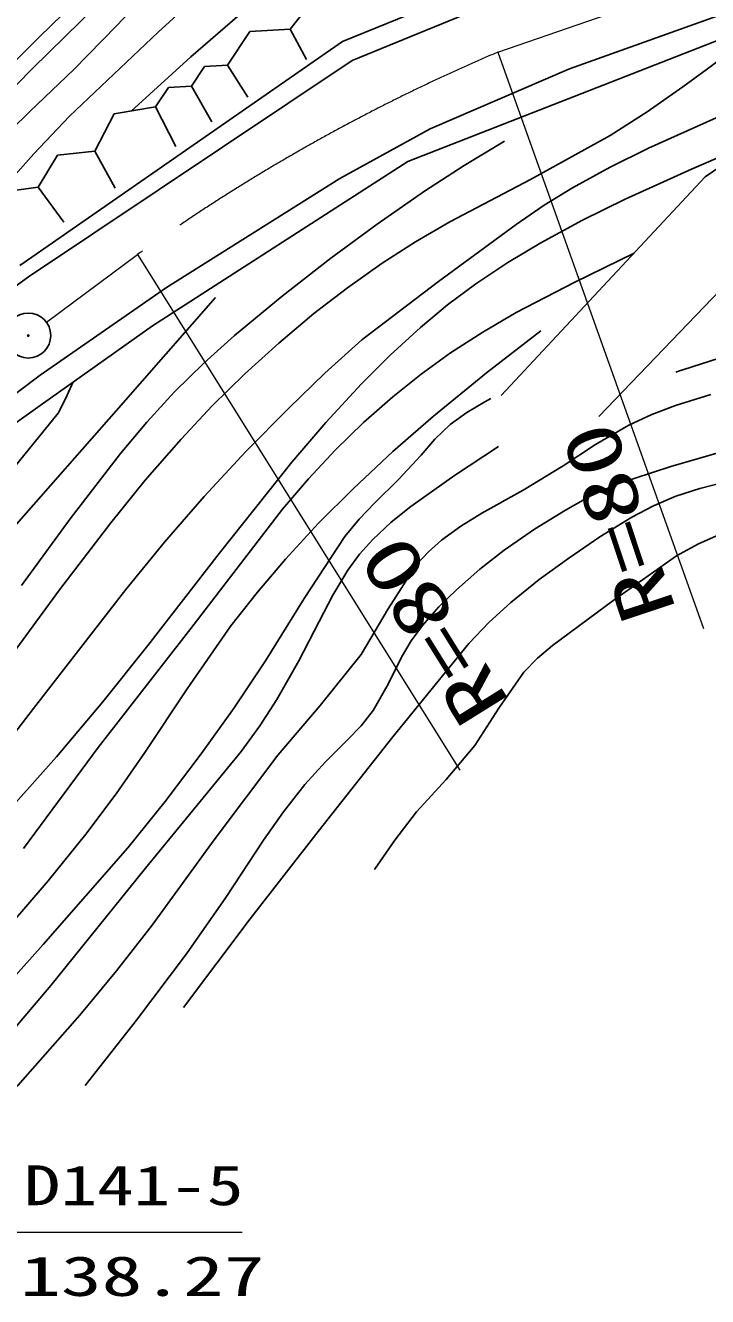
# Model space of a CAD drawing. Units: millimetres, scale not verified. Extents: x 40000 to 680000, y 20000 to 380000.
# Drawn here: x 250512 to 273080, y 267039 to 309115 of the extents above; entities that cross this region are included whole.
import ezdxf
from ezdxf.enums import TextEntityAlignment as Align

# ---------------------------------------------------------------- set-up
doc = ezdxf.new("R2010")
doc.units = ezdxf.units.MM
doc.header["$LTSCALE"] = 1000
doc.linetypes.add('CHAIN', pattern=[18.5, 12, -1.5, 3.5, -1.5])
for name, color, linetype, lineweight in [('M-BGD', 7, 'Continuous', 25), ('M-BGD-HTXT', 7, 'Continuous', 13), ('M-BMK', 2, 'CHAIN', 13)]:
    doc.layers.add(name, color=color, linetype=linetype, lineweight=lineweight)
doc.layers.add('M-BMK-SRVR', color=7, linetype='Continuous')
doc.styles.add('ＭＳ ゴシック', font='')
doc.styles.get('ＭＳ ゴシック').set_extended_font_data('MS Gothic')

# ---------------------------------------------------------------- blocks, each defined once
blk = doc.blocks.new('BUHIN96')
at = {"color": 3, "linetype": 'Continuous', "lineweight": 25}
for radius in [746, 22.5]:
    blk.add_circle((0, 0), radius, dxfattribs=at)

msp = doc.modelspace()

# ---------------------------------------------------------------- linework, layer by layer
at = {"layer": 'M-BGD'}
for p, q in [((260999, 308584), (271622, 312907)), ((268511, 307680), (283102, 312889)), ((271801, 312261), (261324, 307950)), ((259270, 308988), (260132, 310085)), ((273003, 304103), (281631, 310058)), ((257202, 307798), (257938, 308910)), ((257938, 308910), (259270, 308988)), ((259270, 308988), (259809, 307988)), ((250322, 301165), (260999, 308584)), ((273976, 308834), (263161, 304611)), ((261324, 307950), (250611, 300788)), ((256011, 307108), (256434, 307751)), ((256434, 307751), (257202, 307798)), ((257202, 307798), (257866, 306735)), ((263901, 305689), (268511, 307680)), ((254820, 306419), (255243, 307061)), ((255243, 307061), (256011, 307108)), ((256011, 307108), (256675, 305920)), ((253447, 306187), (254820, 306419)), ((254820, 306419), (255484, 305105)), ((252809, 304950), (253447, 306187)), ((260911, 304044), (263901, 305689)), ((250928, 303759), (251571, 304825)), ((251571, 304825), (252809, 304950)), ((252809, 304950), (253478, 303726)), ((263161, 304611), (254713, 299166)), ((255183, 300443), (260911, 304044)), ((266251, 296866), (273003, 304103)), ((249628, 303587), (250928, 303759)), ((250928, 303759), (251786, 302598)), ((274633, 301539), (269479, 296166)), ((250611, 300788), (244684, 296508)), ((251002, 297534), (255183, 300443)), ((254713, 299166), (251000, 296530)), ((243766, 292153), (251002, 297534)), ((251000, 296530), (245914, 292942))]:
    msp.add_line(p, q, dxfattribs=at)
for points in [[(240099, 296280), (241792, 298131), (243439, 300020), (245566, 302733), (247745, 305414), (249333, 307089), (250972, 308732), (253259, 310966), (255590, 313159), (256964, 314386), (258383, 315573), (259415, 316363), (260489, 317110), (261757, 317910), (263066, 318665), (264764, 319564), (266489, 320409), (269167, 321621), (271873, 322780), (274137, 323710)], [(273132, 322290), (270482, 321146), (267855, 319945), (265702, 318895), (263574, 317789), (261834, 316837), (260123, 315830), (258910, 315050), (257733, 314222), (256793, 313496), (255893, 312724), (254372, 311284), (252882, 309788), (250742, 307694), (248645, 305558), (247704, 304436), (246810, 303275), (244782, 300626), (242763, 297956)], [(245759, 300882), (246962, 302365), (248210, 303807), (249407, 305051), (250656, 306262), (252112, 307661), (253524, 309102), (254862, 310517), (256245, 311894), (257230, 312779), (258252, 313618), (259200, 314321), (260181, 314974), (261261, 315617), (262381, 316213), (264117, 317041), (265890, 317820), (268769, 319045), (271613, 320321), (273190, 321092)], [(274403, 319948), (272769, 319209), (270157, 318131), (267502, 317101), (265542, 316340), (263607, 315524), (262572, 315026), (261568, 314476), (260745, 313958), (259955, 313390), (258911, 312540), (257899, 311641), (254903, 308891), (251965, 306112), (250785, 304868), (249643, 303589)], [(254007, 306282), (255986, 308077), (258012, 309834), (259184, 310779), (260398, 311681), (261402, 312357), (262435, 312980), (263705, 313651), (265005, 314269), (267109, 315229), (269183, 316242), (271292, 317311), (273430, 318328)], [(249988, 288166), (251638, 290430), (253335, 292655), (254474, 294059), (255659, 295425), (256692, 296524), (257767, 297582), (258893, 298601), (260059, 299576), (261166, 300433), (262316, 301247), (263417, 301953), (264558, 302612), (267223, 304013), (269863, 305468), (271079, 306250), (272264, 307084), (273078, 307683), (273887, 308290)], [(275608, 307056), (271123, 305050), (269856, 304424), (268612, 303741), (267670, 303160), (266753, 302523), (264182, 300641), (261641, 298707), (260416, 297604), (259223, 296449), (257808, 295009), (256429, 293520), (255110, 292007), (253830, 290446), (250779, 286502), (247728, 282538)], [(248213, 281173), (251537, 284901), (253073, 286726), (254561, 288588), (256918, 291639), (259323, 294654), (260449, 295967), (261628, 297249), (262583, 298205), (263579, 299116), (264478, 299862), (265414, 300559), (266469, 301263), (267567, 301923), (268942, 302669), (270356, 303368), (272548, 304362), (274749, 305308)], [(250382, 290577), (251996, 292781), (253656, 294948), (254529, 295988), (255446, 296987), (256414, 297937), (257432, 298852), (259006, 300155), (260618, 301411), (262144, 302541), (263711, 303628), (265029, 304473), (266367, 305285)], [(270647, 301578), (268689, 300622), (266750, 299608), (265644, 298967), (264571, 298276), (263600, 297573), (262665, 296823), (261700, 295968), (260770, 295062), (259874, 294109), (259017, 293108), (255983, 289153), (252918, 285210), (250448, 281868)], [(256798, 300112), (253517, 296355), (250214, 292610)], [(249983, 279307), (251269, 280801), (252513, 282341), (253514, 283676), (254467, 285046), (255862, 287157), (257312, 289242), (258186, 290359), (259114, 291446), (260213, 292636), (261361, 293790), (262669, 295009), (264016, 296183), (265769, 297617), (267565, 299009)], [(275250, 298678), (272266, 297719), (272153, 297680), (272030, 297638)], [(249841, 294116), (251595, 296284), (251848, 296778), (252080, 297297)], [(244094, 269746), (245266, 271538), (246487, 273293), (247353, 274426), (248265, 275522), (251103, 278689), (253897, 281896), (255135, 283430), (256331, 285007), (257416, 286528), (258450, 288081), (259737, 290151), (261080, 292196), (261552, 292772), (262077, 293317), (262856, 294080), (263600, 294894), (264061, 295422), (264561, 295903), (265116, 296303), (265712, 296657), (265808, 296711), (265905, 296766)], [(248177, 271741), (250263, 274022), (252309, 276349), (253526, 277817), (254703, 279331), (256758, 282162), (258867, 284963), (260267, 286606), (261625, 288294), (262517, 289805), (263453, 291271), (263842, 291693), (264281, 292080), (264922, 292545), (265617, 292973), (266974, 293731), (268301, 294541), (269377, 295240), (270472, 295880), (271234, 296236), (272023, 296538), (273186, 296901)], [(266168, 295181), (264712, 294222), (263265, 293196), (262613, 292669), (262007, 292100), (261568, 291612), (261178, 291086), (260682, 290256), (260230, 289382), (259559, 288079), (258834, 286804), (258265, 285928), (257645, 285085), (254482, 281224), (251350, 277337), (249393, 275025), (247476, 272668), (246651, 271576), (245832, 270466)], [(273691, 295047), (271861, 294515), (270042, 293923), (269201, 293528), (268376, 293074), (267350, 292438), (266356, 291751), (265546, 291119), (264770, 290438), (264187, 289867), (263644, 289250), (263272, 288744), (262951, 288204), (262512, 287305), (262020, 286434), (261619, 285930), (261161, 285453), (260434, 284740), (259755, 283990), (259048, 283086), (258389, 282145), (257138, 280248), (255838, 278386), (254184, 276189), (252487, 274026)], [(255746, 276612), (257947, 279543), (260195, 282435), (262665, 285567), (265184, 288661), (265854, 289358), (266573, 290017), (267513, 290774), (268495, 291486), (269519, 292186), (270572, 292834), (271288, 293208), (272035, 293530), (272826, 293791), (273636, 293996)], [(262063, 281179), (262731, 282150), (263445, 283083), (264436, 284160), (265382, 285278), (266172, 286514), (267006, 287705), (267452, 288166), (267949, 288592), (269989, 290105), (272051, 291559), (272786, 291953), (273549, 292294)]]:
    msp.add_lwpolyline(points, dxfattribs=at)
at = {"layer": 'M-BGD-HTXT'}
for p, q in [((266142, 308231), (272943, 289154)), ((254220, 301532), (264881, 284463)), ((249863, 269173), (257678, 269173))]:
    msp.add_line(p, q, dxfattribs=at)
at = {"layer": 'M-BMK'}
for p, q in [((266142, 308231), (281656, 313591)), ((251206, 299297), (254220, 301532))]:
    msp.add_line(p, q, dxfattribs=at)
msp.add_arc((290708, 250555), 62690, 113.07068, 125.5946, dxfattribs=at)

# ---------------------------------------------------------------- block references
at = {"layer": 'M-BMK-SRVR', "rotation": 304.89134}
msp.add_blockref('BUHIN96', (250604, 298850), dxfattribs=at)

# ---------------------------------------------------------------- texts
at = {"layer": 'M-BGD-HTXT', "style": 'ＭＳ ゴシック', "width": 1.35}
for rotation, p in [(108.4, (272575, 289928)), (121.9, (267031, 286992))]:
    msp.add_text('R=80', height=1833, rotation=rotation, dxfattribs=at).set_placement(p, align=Align.BOTTOM_LEFT)
at = {"layer": 'M-BGD-HTXT', "style": 'ＭＳ ゴシック'}
for s, width, p in [('D141-5', 1.35, (250457, 269668)), ('138.27', 1.5, (250338, 266665))]:
    msp.add_text(s, height=1320, dxfattribs=dict(at, width=width)).set_placement(p, align=Align.BOTTOM_LEFT)

doc.saveas('drawing.dxf')
